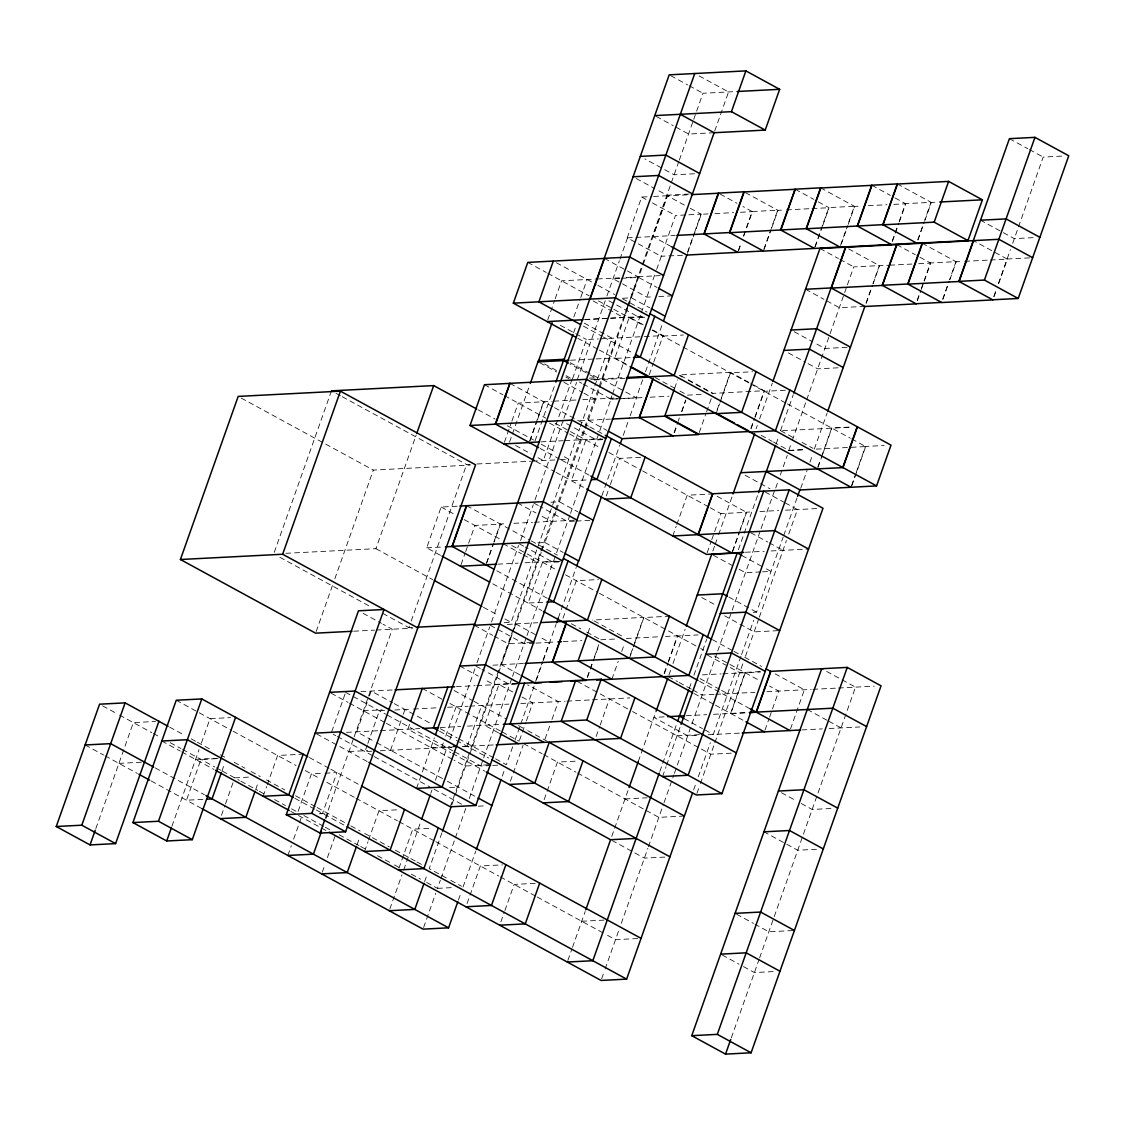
<?xml version="1.0" encoding="UTF-8"?>
<svg xmlns="http://www.w3.org/2000/svg" width="1125" height="1125" viewBox="0 0 1125 1125"><rect width="100%" height="100%" fill="white"/><g stroke="black" fill="none" stroke-linecap="round" stroke-linejoin="round"><path stroke-width="0.75" stroke-dasharray="5 3.75" d="M95.822 828.619L133.355 722.602L155.503 721.462M171.914 826.298L199.055 749.644M201.361 743.133L210.023 718.664L230.47 717.609M274.289 552.291L331.467 390.853M221.878 771.173L224.761 763.017M221.442 815.372L224.902 805.584M225.492 803.953L232.988 782.747M255.67 789.595L258.553 781.439M316.167 631.519L332.494 585.394M334.828 578.798L373.331 470.081L470.363 465.075M263.166 796.275L266.639 786.487M267.216 784.856L277.608 755.494L301.458 754.27M285.834 553.317L375.933 548.677L416.194 435.009M298.111 811.42L311.4 773.916L323.325 773.297M287.873 855.464L291.333 845.691M293.639 839.166L298.842 824.484M299.419 822.853L301.725 816.328M345.052 694.012L331.186 733.148L335.798 735.666M325.252 818.409L353.559 738.492M354.136 736.861L368.002 697.725M368.578 696.094L392.259 629.227L383.034 624.206M326.137 818.269L327.867 813.375L317.644 813.909M367.144 702.478L356.738 731.827L375.173 741.881M369.45 695.953L371.18 691.059L392.681 702.773M440.522 555.342L426.698 547.805L441.141 507.038L458.184 506.152M322.228 872.255L325.125 864.098M327.431 857.573L334.941 836.381M367.284 745.045L364.978 751.57L371.784 751.219M367.861 743.414L379.406 710.789L384.525 710.536M382.753 613.378L408.867 627.609L410.611 622.673M411.202 621.028L466.622 464.512L470.081 464.344M357.033 844.847L359.916 836.691M390.53 750.248L402.666 716.006M403.242 714.375L404.972 709.481M461.067 564.595L465.117 553.177M465.694 551.545L474.933 525.445L500.484 524.138L494.142 542.081M504.394 442.28L511.313 422.705M511.903 421.073L518.245 403.13L552.094 401.259M547.706 319.95L554.639 300.375M555.216 298.744L561.572 280.814L595.645 279.056M364.542 851.527L368.002 841.739M368.578 840.108L378.984 810.745L397.716 809.789M409.584 724.317L407.855 729.197L450.858 752.639M509.512 442.153L511.819 435.628M512.395 433.997L529.72 385.073M486.408 563.161L493.327 543.586M493.903 541.955L500.259 524.011L507.08 523.659M529.72 440.831L543.586 401.695M486.633 563.273L493.566 543.712M529.945 440.958L536.878 421.383M537.455 419.752L543.811 401.822M573.834 317.011L580.191 299.067M580.767 297.436L587.123 279.492M535.064 440.845L555.272 383.752M573.581 332.859L576.464 324.703M416.517 788.386L434.419 737.817M398.911 868.317L412.777 829.167L431.508 828.211M441.647 747.619L443.377 742.725M445.697 736.2L456.089 706.852M572.175 379.027L543.291 460.575L537.145 457.228M572.569 378.689L586.434 339.539L598.359 338.934M656.648 269.423L661.261 256.373L627.244 237.825L641.686 197.058L651.909 196.537M389.812 909.098L401.948 874.842M403.678 869.948L421.003 821.025M430.819 793.294L431.972 790.031M435.445 780.244L446.991 747.633L452.109 747.366M449.873 739.477L475.298 667.716M477.028 662.822L489.727 626.934M491.47 622.041L518.611 545.386M605.236 300.741L576.942 380.658L581.78 383.302M606.923 295.973L619.397 260.789M619.973 259.158L627.483 237.952M520.566 540.619L533.278 504.745M535.008 499.852L562.725 421.566L596.517 439.973L603.337 439.622M563.892 418.303L576.591 382.416M467.198 746.311L481.641 705.53M504.169 622.716L511.102 622.35L579.825 428.273M580.402 426.642L594.267 387.492M594.844 385.861L597.727 377.705L570.08 362.644M450.309 806.794L627.033 307.73M627.609 306.098L670.781 184.219M671.33 182.644L678.727 161.761M679.303 160.13L693.169 120.98M693.745 119.348L696.052 112.823M696.628 111.192L702.984 93.262L735.356 91.589M628.425 304.594L623.798 317.644L590.006 299.222M629.002 302.962L638.241 276.863L604.448 258.441M519.862 674.817L501.202 664.636L512.17 633.656M512.747 632.025L515.644 623.869L537.792 622.73M684.366 205.073L667.252 195.736L652.809 236.517L671.47 246.684M424.617 881.677L427.5 873.52M441.942 832.753L429.23 868.641L449.198 879.511M451.758 805.022L454.641 796.866M455.217 795.234L497.967 674.55M498.544 672.919L513.562 630.52M514.139 628.889L541.28 552.234M541.856 550.603L544.739 542.447L563.175 552.487M593.986 379.786L602.494 379.35L627.905 307.589M628.495 305.958L642.642 265.992M643.219 264.361L667.477 195.863L689.625 194.723M555.947 511.58L544.978 542.573L536.231 542.883M556.523 509.948L584.817 430.031M585.394 428.4L599.259 389.264M599.836 387.633L602.733 379.477M643.134 324.717L629.311 317.18L614.7 358.425L631.744 357.539M685.702 214.945L675.478 215.48L661.036 256.247L685.125 255.15M423.605 927.506L435.741 893.264M426.712 882.506L437.47 888.37L440.353 880.214M440.93 878.583L454.795 839.433M455.372 837.802L465.764 808.453M469.238 798.666L483.089 759.516M483.666 757.884L511.973 677.967M512.55 676.35L526.416 637.2M526.992 635.569L552.98 562.177L560.025 561.952M611.888 395.817L610.734 399.08L620.958 398.559M612.464 394.186L640.716 314.395M641.278 312.834L656.072 271.055M569.953 514.997L553.205 562.303L525.333 547.102M570.53 513.366L610.959 399.206L617.78 398.855M714.684 131.091L728.55 91.941L696.291 74.362M535.57 681.427L542.503 661.852M543.08 660.22L549.422 642.291L556.242 641.939M687.755 251.677L694.111 233.733M694.688 232.102L701.03 214.158L687.403 214.861M458.409 900.098L461.292 891.942M463.022 887.048L475.734 851.175M502.298 776.152L504.605 769.627M512.691 746.789L506.334 764.733L495.591 758.869M514.997 740.264L520.2 725.583M520.777 723.952L534.642 684.816M536.372 679.922L542.728 661.978M543.305 660.347L556.003 624.473M558.323 617.948L576.225 567.38M642.642 379.828L636.286 397.772L622.659 398.461M645.525 371.672L662.85 322.748M687.403 253.42L701.269 214.284L708.075 213.933M601.861 495.745L619.763 445.191M623.236 435.403L629.592 417.459M630.169 415.828L636.511 397.884L623.995 391.064M519.469 740.419L525.825 722.475M526.402 720.844L532.758 702.9L522.014 697.036M563.02 618.216L576.309 580.711L598.458 579.572M606.333 495.9L609.806 486.113M610.383 484.481L619.622 458.381L641.77 457.242M649.237 374.738L653.288 363.319M653.695 362.152L663.103 335.602L652.345 329.738M467.072 903.516L480.347 865.997L502.495 864.858M510.384 781.2L523.083 745.312M545.034 739.097L551.391 721.153M551.967 719.522L558.323 701.592L527.597 684.844M587.925 633.094L590.808 624.938M674.55 388.448L677.602 379.828M587.264 677.166L593.62 659.222M594.197 657.591L598.809 644.541M738.295 250.678L741.178 242.522M743.484 235.997L752.147 211.528L777.712 210.22L771.356 228.15M500.85 921.938L504.323 912.15M504.9 910.519L514.139 884.419L536.288 883.28M544.177 799.608L557.452 762.103L577.898 761.048M587.489 677.292L592.692 662.611M593.269 660.98L599.034 644.667M674.114 432.647L677.587 422.859M678.164 421.228L679.317 417.966M681.623 411.441L685.673 400.036M738.52 250.791L741.403 242.648M743.709 236.123L752.386 211.655L742.936 206.508M674.353 432.773L676.659 426.248M681.862 411.567L685.898 400.148M763.847 249.356L770.78 229.781M611.888 679.233L618.244 661.303M621.703 651.516L624.6 643.359M699.272 432.492L706.036 413.395M706.613 411.764L711.394 398.25M764.072 249.483L771.005 229.908M771.581 228.277L777.938 210.333L784.758 209.995M596.152 736.467L599.611 726.68M600.188 725.048L609.427 698.962M630.366 654.933L633.839 645.145M634.416 643.514L643.655 617.414L592.538 620.044M717.173 409.823L720.633 400.036M721.209 398.405L730.448 372.305L748.884 382.359M629.438 658.308L632.911 648.534M633.488 646.903L643.88 617.541L667.744 616.317M672.764 535.992L676.223 526.205M676.8 524.573L687.206 495.225L712.758 493.903M716.077 413.677L719.536 403.889M720.127 402.258L730.519 372.895L752.667 371.756M814.964 246.727L828.83 207.591L854.381 206.269L848.025 224.213M664.158 673.341L667.631 663.553M668.208 661.922L677.447 635.836L665.522 636.441M750.966 428.231L754.425 418.458M755.002 416.827L764.241 390.727L750.417 383.189M815.189 246.853L822.122 227.278M822.698 225.647L829.055 207.703L815.006 200.053M664.383 673.467L667.856 663.68M668.433 662.048L677.672 635.962L698.119 634.908M707.133 552.783L711.169 541.364M711.745 539.733L714.066 533.208M714.642 531.577L720.984 513.633L746.55 512.325L740.194 530.269M751.022 428.822L754.481 419.034M755.072 417.417L764.311 391.317L786.459 390.178M567.858 960.398L571.908 948.98M572.484 947.348L585.183 911.475M611.747 836.452L614.067 829.927M614.644 828.295L628.495 789.145M638.325 761.428L656.227 710.859M668.925 674.986L670.669 670.092M672.975 663.567L685.097 629.311M712.828 551.025L714.558 546.131M715.134 544.514L718.017 536.358M718.594 534.727L732.459 495.577M756.141 428.709L757.294 425.447M759.6 418.922L772.313 383.048M840.516 245.419L847.448 225.844M732.459 551.334L739.392 531.773M739.969 530.142L746.325 512.198L753.131 511.847M841.331 243.9L847.673 225.97M848.25 224.339L854.606 206.395L861.427 206.044M732.684 551.461L739.617 531.886M659.841 771.525L662.147 765M662.723 763.369L676.589 724.233M689.288 688.345L692.17 680.189M693.914 675.295L706.613 639.422M738.38 549.717L743.583 535.036M744.159 533.405L758.011 494.269M780.539 430.65L793.252 394.777M776.152 443.827L779.034 435.67M662.569 776.559L666.042 766.786M666.619 765.155L680.484 726.005M601.65 978.82L604.533 970.664M605.109 969.033L618.975 929.883M621.281 923.372L647.859 848.334M648.436 846.717L663.441 804.305M664.017 802.673L673.847 774.942M674.423 773.311L717.159 652.627M717.736 650.995L731.025 613.491M732.178 610.228L760.472 530.311M761.048 528.68L774.337 491.161M773.409 442.012L788.78 450.394L791.663 442.238M792.239 440.606L806.105 401.456M806.681 399.825L846.816 286.481M847.392 284.85L853.748 266.906L879.3 265.598L872.958 283.528M775.716 488.025L778.036 481.5M780.342 474.975L787.275 455.4M693.619 789.947L695.939 783.422M698.245 776.897L710.367 742.641M740.981 656.198L713.264 734.484L704.039 729.464M741.558 654.567L753.694 620.325M753.173 612.337L756.577 612.169L783.141 537.145M783.717 535.514L797.006 498.009M814.331 449.072L827.044 413.198M866.025 303.103L872.381 285.159M800.705 488.334L807.047 470.405M809.944 462.248L812.827 454.092M866.25 303.23L872.606 285.286M873.183 283.655L879.539 265.711L888.047 265.275M892.209 241.158L898.566 223.214M899.142 221.583L905.498 203.639L931.05 202.331L924.708 220.261M696.938 793.35L699.834 785.194M700.411 783.563L714.263 744.427M714.839 742.795L743.147 662.878M745.453 656.353L758.742 618.834M759.319 617.203L786.459 540.548M788.766 534.038L797.428 509.569L785.152 502.875M892.448 241.27L898.791 223.341M899.367 221.709L905.723 203.766L891.9 196.228M730.589 713.447L745.031 672.666M817.791 467.17L820.688 459.014M821.264 457.383L831.656 428.02L852.103 426.98M745.256 672.792L730.814 713.573L747.858 712.688M818.03 467.297L822.066 455.878M822.642 454.247L831.881 428.147M917.775 239.836L924.131 221.892M918 239.962L924.356 222.019M924.933 220.387L931.289 202.444L938.095 202.092M764.958 730.223L768.994 718.819M769.57 717.188L778.809 691.087L769.598 686.067M851.583 485.592L855.633 474.173M856.209 472.542L865.448 446.442L884.194 445.486M917.142 300.473L920.602 290.686M921.178 289.055L923.498 282.53M924.075 280.898L930.417 262.969L955.983 261.647L949.627 279.591M851.808 485.705L865.673 446.569L851.625 438.905M917.367 300.6L920.827 290.812M921.403 289.181L923.723 282.656M924.3 281.025L930.656 263.081L916.594 255.431M790.509 728.916L804.375 689.766L775.195 673.861M942.694 299.166L949.05 281.222M942.919 299.278L949.275 281.348M949.852 279.717L956.208 261.773L963.028 261.422M731.32 1037.798L759.038 959.513M759.614 957.881L855.492 687.136L821.7 668.728M993.811 296.522L996.117 290.011M998.438 283.486L1010.433 249.609M1012.655 243.337L1043.198 157.078L1063.645 156.023M994.036 296.648L996.356 290.123M998.662 283.598L1007.325 259.144L973.308 240.595M714.108 132.722L688.542 134.03L674.719 126.492M694.561 173.756L674.114 174.811L644.92 158.892M689.034 194.048L666.886 195.188L656.142 189.337M653.611 196.439L667.252 195.736M714.895 213.581L733.641 212.625M740.447 212.273L752.386 211.655M786.459 209.897L810.309 208.673M812.011 208.589L829.055 207.703M868.247 205.692L886.978 204.722M893.798 204.384L905.723 203.766M627.244 237.825L675.183 235.505M1033.059 237.67L1014.314 238.627L980.522 220.219M638.016 276.736L660.164 275.597M597.347 278.972L619.495 277.833M626.316 277.481L638.241 276.863M619.847 278.381L613.041 278.733L646.833 297.141L651.938 296.887M621.562 278.297L638.592 277.411L657.028 287.466M1007.1 259.017L1030.95 257.794M889.763 265.191L911.911 264.052M918.717 263.7L930.656 263.081M964.73 261.337L988.58 260.1M990.281 260.016L1007.325 259.144M622.856 298.238L631.378 297.802L649.814 307.842M658.758 296.536L670.683 295.917M585.014 319.458L608.864 318.234M610.566 318.136L629.311 317.18M584.606 319.655L645.722 316.378M629.142 317.644L646.186 316.772M644.723 317.264L639.605 317.531L616.57 304.973M864.872 306.366L839.306 307.688L825.483 300.15M600.061 338.836L642.656 336.642M644.358 336.558L663.103 335.602M662.934 336.066L683.381 335.011M570.572 360.225L594.422 359.002M596.123 358.917L614.869 357.947L628.692 365.484M847.027 347.316L824.878 348.455L814.12 342.591M589.219 378.155L597.727 377.705M590.737 379.35L624.811 377.592M730.448 372.305L679.331 374.934L713.123 393.356L764.241 390.727M594.211 379.913L624.881 378.338M838.097 367.791L817.65 368.845L806.906 362.981M553.795 401.161L575.958 400.022M582.764 399.67L615.136 398.011M687.403 395.142L702.745 394.341M619.481 398.77L643.331 397.533M650.152 397.195L668.897 396.225M579.769 420.68L610.439 419.105M541.069 441.858L563.217 440.705M564.919 440.62L600.708 438.778M602.873 439.088L585.83 439.959L571.388 480.741L588.431 479.869M782.48 430.692L852.328 427.092M477.014 463.978L530.733 461.222M532.462 461.138L558.633 459.787M560.334 459.703L568.856 459.253L562.711 455.906M788.78 450.394L804.108 449.606M789.005 450.52L804.333 449.719M816.258 449.114L865.673 446.569M550.898 502.228L559.406 501.792L577.842 511.847M513.9 523.308L532.631 522.352M534.347 522.253L575.227 520.158M759.952 511.495L778.697 510.525M785.503 510.188L817.875 508.514M574.453 521.17L567.647 521.522L540 506.461M576.169 521.086L589.795 520.383M426.698 547.805L443.742 546.933M497.756 564.173L518.203 563.119M525.009 562.767L560.798 560.925M559.547 561.417L542.517 562.289L528.075 603.056L545.119 602.184M745.509 552.263L764.255 551.306M771.075 550.955L808.552 549.028M760.795 571.922L745.453 572.709L737.775 568.519M762.497 571.837L771.019 571.402L764.873 568.041M408.867 627.609L412.327 627.441M353.7 631.209L374.498 630.141M376.228 630.042L412.706 628.172M507.347 624.431L515.869 623.995M531.914 642.473L508.064 643.697L494.241 636.173M563.062 641.587L581.808 640.617M534.319 643.205L524.095 643.725L496.448 628.65M536.02 643.106L549.661 642.403L538.678 636.427M600.778 639.773L617.808 638.902M626.33 638.466L658.702 636.792M777.966 630.661L754.116 631.884L721.87 614.306M501.202 664.636L523.35 663.497M492.905 665.198L501.427 664.763M517.472 683.255L493.622 684.478L484.411 679.458M360.956 691.58L393.328 689.92M456.37 686.672L475.116 685.716M476.817 685.617L516.009 683.606M516.473 684.141L509.653 684.492L482.02 669.431M760.12 671.611L739.673 672.666L727.397 665.958M702.436 674.859L721.167 673.903M722.869 673.805L760.584 672.005M363.375 710.775L382.12 709.805M394.748 710.002L411.792 709.13M413.494 709.045L437.344 707.808M447.567 707.288L468.014 706.233M469.716 706.148L508.908 704.123M520.833 703.519L565.13 701.241M566.831 701.142L590.695 699.919M592.397 699.834L629.873 697.908M714.066 694.42L702.141 695.025L692.93 690.005M715.767 694.336L754.959 692.311M766.884 691.706L811.195 689.414M812.897 689.33L836.747 688.106M838.448 688.022L874.237 686.18M346.514 732.361L378.886 730.688M380.602 730.603L419.78 728.592M440.227 727.538L460.673 726.483M467.494 726.131L501.567 724.388M664.13 716.864L653.92 717.384L687.698 735.806L697.922 735.286M686.292 715.725L706.739 714.67M713.545 714.319L747.619 712.561M118.913 763.383L144.478 762.061M195.595 759.431L219.445 758.208M348.933 751.542L367.678 750.586M216.267 758.658L200.939 759.445L186.497 800.212L203.541 799.341M430.959 747.605L449.705 746.648M380.306 750.783L451.87 747.098M462.094 746.564L494.466 744.905M464.034 746.747L472.556 746.311M677.011 735.792L700.861 734.569M708.145 734.752L740.517 733.092M801.858 729.928L822.305 728.873M829.125 728.522L859.795 726.947M234.731 777.867L250.059 777.066M325.027 773.213L336.952 772.594L322.523 813.375L317.405 813.642M488.602 764.803L464.752 766.027L453.994 760.162M491.006 765.52L480.783 766.041L454.669 751.809M492.708 765.436L497.827 765.169M731.25 753.159L710.803 754.214L700.045 748.35M449.592 787.528L458.114 787.092M478.266 806.203L486.788 805.767M625.036 798.933L647.184 797.794M684.38 816.033L658.828 817.355L645.005 809.817M830.911 808.495L812.166 809.466L798.342 801.928M664.833 857.081L644.386 858.122L612.127 840.544M816.483 849.277L797.737 850.233L763.945 831.825M437.47 888.37L454.5 887.484M581.723 921.263L603.872 920.123M637.664 938.531L615.516 939.67L604.758 933.82M792.703 930.558L768.853 931.781L755.03 924.244M773.156 971.592L754.411 972.562L740.587 965.025M1009.406 138.67L1027.828 148.711M1029.375 149.555L1043.198 157.078M897.272 183.909L931.289 202.444M670.725 75.67L687.628 84.881M689.161 85.725L702.984 93.262M871.931 185.344L890.367 195.398M820.589 187.847L854.606 206.395M922.191 243.225L956.208 261.773M795.262 189.295L813.698 199.336M896.864 244.673L915.286 254.714M656.297 116.452L673.186 125.662M745.453 192.628L777.938 210.333M848.588 248.85L879.539 265.711M720.127 194.077L737.016 203.287M819.956 248.484L838.392 258.539M839.925 259.369L853.748 266.906M636.173 178.453L654.595 188.494M690.286 208.294L701.269 214.284M641.686 197.058L646.298 199.575M652.444 202.922L675.478 215.48M805.514 289.266L823.95 299.306M794.152 331.706L812.588 341.761M788.47 352.941L805.359 362.137M556.411 262.744L596.334 284.512M597.881 285.356L614.77 294.567M622.448 298.744L647.03 312.145M608.892 300.797L615.038 304.144M527.78 262.392L546.202 272.433M547.748 273.277L589.219 295.875M598.43 300.895L612.253 308.433M613.786 309.277L642.966 325.181M652.191 330.202L681.37 346.106M682.903 346.95L748.941 382.95M750.487 383.78L785.812 403.031M787.345 403.875L850.317 438.202M584.339 323.156L611.986 338.231L597.544 378.998L569.897 363.938M679.177 375.398L682.242 377.072M688.387 380.433L712.969 393.82M780.764 430.777L796.134 439.158M802.041 442.378L813.023 448.355M583.439 326.123L601.861 336.178M603.408 337.008L632.587 352.913M560.32 325.308L586.434 339.539M655.144 377.55L675.112 388.434M679.95 391.078L687.628 395.255M761.133 435.319L772.102 441.309M577.842 338.33L597.811 349.214M599.344 350.044L628.523 365.948M602.494 379.35L622.688 390.361M583.087 384.019L610.959 399.206M544.528 363.952L556.819 370.659M566.03 375.68L570.642 378.183M539.733 362.728L556.636 371.939M565.847 376.973L568.913 378.647M745.158 475.256L759.206 482.92M760.514 483.623L769.95 488.77M563.977 382.317L582.413 392.358M583.945 393.202L594.689 399.066M765.183 491.991L783.605 502.031M588.291 420.244L606.712 430.298M510.019 383.4L553.022 406.842M554.555 407.672L588.347 426.094M589.88 426.923L603.703 434.461M717.131 496.294L746.55 512.325M484.453 384.708L502.889 394.763M504.422 395.592L545.892 418.205M555.117 423.225L601.186 448.341M608.864 452.517L641.123 470.109M642.656 470.939L708.708 506.939M710.241 507.783L720.984 513.633M549.534 423.098L567.97 433.139M569.503 433.969L580.261 439.833M750.741 532.758L767.644 541.969M769.177 542.812L783 550.336M478.237 409.866L495.127 419.077M507.417 425.77L533.531 440.002M541.209 444.192L556.566 452.559M741.839 555.483L763.341 567.211M540.127 448.453L560.081 459.337M561.628 460.167L589.275 475.242M515.644 445.5L531.014 453.881M713.208 555.131L731.63 565.172M536.062 461.489L554.498 471.53M556.031 472.373L585.211 488.278M728.93 597.094L756.577 612.169M336.066 393.356L340.678 395.873M342.211 396.703L466.622 464.512M533.855 503.114L538.467 505.617M701.831 597.572L715.655 605.109M517.584 502.959L536.02 513.014M542.166 516.361L551.377 521.381M466.706 505.716L529.678 540.042M531.211 540.886L557.325 555.117M712.448 639.661L732.417 650.545M733.95 651.389L738.563 653.892M744.694 657.253L761.597 666.45M519.188 543.755L523.8 546.272M241.242 398.081L373.331 470.081M441.141 507.038L454.964 514.575M464.175 519.595L502.58 540.52M511.791 545.541L525.614 553.078M527.161 553.922L556.341 569.827M565.552 574.847L597.811 592.425M599.344 593.269L699.173 647.677M700.706 648.52L703.786 650.194M714.53 656.044L728.353 663.581M729.9 664.425L758.855 680.203M503.156 543.741L521.578 553.781M523.111 554.625L536.934 562.163M707.428 655.087L725.85 665.128M807.258 709.495L827.227 720.38M828.759 721.223L841.05 727.917M594.07 620.887L624.797 637.622M700.059 678.642L720.014 689.527M721.561 690.37L727.706 693.717M496.8 570.769L547.495 598.402M699.539 681.272L750.234 708.905M571.359 623.742L580.809 628.889M586.716 632.123L599.006 638.817M668.348 676.617L677.573 681.638M679.106 682.481L691.397 689.175M492.75 583.805L541.898 610.594M693.956 693.478L713.925 704.362M715.458 705.192L744.413 720.97M515.644 623.869L537.37 635.709M375.933 548.677L432.773 579.656M483.455 607.289L498.811 615.656M504.956 619.003L511.102 622.35M684.084 718.58L702.506 728.634M490.303 625.303L494.916 627.82M474.272 625.289L492.708 635.33M577.181 681.37L630.928 710.677M632.475 711.52L698.513 747.506M781.453 792.717L796.809 801.084M279.858 557.297L372.009 607.528M475.875 666.084L480.473 668.587M512.789 692.016L498.966 684.478L484.523 725.259L499.894 733.627M363.066 613.322L381.502 623.362M459.83 666.056L478.266 676.111M453.994 690.469L472.43 700.509M473.963 701.353L506.222 718.931M518.498 725.625L526.191 729.816M527.723 730.645L547.692 741.53M422.297 688.43L442.266 699.314M449.944 703.505L500.625 731.123M502.158 731.967L519.061 741.164M523.659 743.681L542.095 753.722M543.628 754.566L575.887 772.144M577.42 772.987L643.472 808.987M394.214 703.617L431.086 723.712M440.297 728.733L457.186 737.944M458.733 738.773L494.058 758.039M439.552 731.236L454.922 739.603M456.455 740.447L488.714 758.025M345.628 692.381L351.759 695.728M353.306 696.558L385.552 714.136M387.098 714.98L453.136 750.98M452.405 753.483L484.65 771.061M331.116 693.197L348.019 702.394M349.552 703.237L384.877 722.489M386.409 723.333L452.461 759.333M736.608 914.203L753.497 923.414M376.706 742.711L445.823 780.384M447.356 781.228L476.536 797.133M337.331 736.495L372.656 755.747M374.189 756.591L431.016 787.57M434.095 789.244L461.742 804.305M316.688 733.964L367.369 761.597M722.166 954.97L739.055 964.181M309.305 757.533L329.273 768.417M330.82 769.247L360 785.152M176.245 700.242L231.539 730.378M233.072 731.222L296.044 765.548M305.255 770.569L320.611 778.936M326.756 782.283L354.403 797.358M355.936 798.188L397.406 820.8M398.953 821.63L434.278 840.895M435.811 841.725L498.783 876.052M500.316 876.881L535.641 896.147M537.173 896.977L603.225 932.977M169.664 727.158L185.02 735.525M191.166 738.872L195.778 741.389M197.311 742.219L211.134 749.756M220.345 754.777L226.491 758.123M234.169 762.314L244.927 768.178M251.072 771.525L260.283 776.545M266.428 779.892L280.252 787.43M281.784 788.259L284.864 789.947M295.608 795.797L315.577 806.681M317.109 807.525L349.369 825.103M350.902 825.933L360.112 830.967M364.725 833.47L378.548 841.008M380.081 841.852L389.306 846.872M395.438 850.219L415.406 861.103M416.953 861.933L421.552 864.45M450.731 880.355L461.489 886.219M294.877 798.3L314.845 809.184M316.378 810.028L344.025 825.089M102.642 705.867L117.998 714.234M119.531 715.078L151.791 732.656M153.323 733.486L161.002 737.677M170.213 742.697L180.97 748.561M182.503 749.391L214.762 766.983M216.295 767.812L220.908 770.33M222.441 771.159L239.33 780.37M240.877 781.214L257.766 790.425M259.298 791.255L265.444 794.602M274.655 799.622L285.413 805.486M291.558 808.833L296.156 811.35M303.848 815.527L323.803 826.411M325.35 827.255L329.948 829.772M339.173 834.792L359.128 845.677M360.675 846.506L365.273 849.023M377.564 855.717L392.92 864.084M394.467 864.928L399.066 867.431M411.356 874.139L420.567 879.159M161.803 741.023L180.225 751.064M181.772 751.908L214.017 769.486M290.812 811.336L296.958 814.683M298.491 815.527L320.006 827.241M321.539 828.084L327.684 831.431M155.222 767.925L204.37 794.714M85.134 744.961L103.556 755.016M105.089 755.845L137.348 773.423M151.172 780.961L201.853 808.594"/><path stroke-width="1.5" d="M158.92 721.294L115.594 843.609L90.042 844.931L56.25 826.509L99.562 704.194L125.128 702.872L168.131 726.314M56.25 826.509L81.802 825.202L125.128 702.872M351.97 631.294L315.577 633.164L180.422 559.505L238.177 396.408L340.411 391.148L475.566 464.808L345.614 831.783L320.062 833.091L286.27 814.669L358.467 610.805L384.019 609.497L311.822 813.361L286.27 814.669M90.042 844.931L95.231 830.25M235.589 717.342L192.277 839.672L166.711 840.98L132.919 822.572L176.245 700.242L201.797 698.934L307.772 756.689M132.919 822.572L158.484 821.25L201.797 698.934M166.711 840.98L171.338 827.93M180.422 559.505L282.656 554.245L340.411 391.148M221.302 772.805L212.048 798.905L206.944 799.158M255.08 791.227L245.841 817.313L220.289 818.634M303.173 754.186L288.731 794.953L263.166 796.275M416.77 433.364L433.687 385.594L476.705 409.022M320.062 833.091L324.675 820.041M321.511 831.319L313.425 854.156L287.873 855.464M534.53 460.645L470.025 425.489L484.453 384.708L586.462 379.322L620.255 397.744M576.309 337.486L513.337 303.159L527.78 262.392L604.448 258.441L590.006 299.222M493.734 569.095L452.039 546.37L466.467 505.589M538.58 447.609L495.352 424.041L509.794 383.273M466.706 505.716L452.264 546.497L445.444 546.848M510.019 383.4L495.577 424.167L470.025 425.489M553.331 261.07L538.889 301.852L580.359 324.45M356.456 846.478L347.217 872.578L321.652 873.886M410.752 721.055L422.297 688.43M530.297 383.442L538.383 360.605L563.934 359.297L555.848 382.12M552.066 322.748L538.2 361.898L568.87 360.323M404.536 809.438L390.094 850.205L364.542 851.527M447.848 687.108L433.42 727.889L438.019 730.406M572.991 334.491L563.752 360.577L568.364 363.094M435.572 734.555L669.192 74.841L745.875 70.889L779.653 89.311L765.225 130.092L714.108 132.722L680.316 114.3M421.58 819.394L430.242 794.925M694.758 73.519L442.069 787.064L416.517 788.386M438.328 827.859L423.886 868.627L398.334 869.948M424.041 883.308L414.802 909.408L389.236 910.73M442.519 831.122L451.181 806.653M368.902 762.427L450.309 806.794L475.861 805.486L714.108 132.722M524.531 683.17L510.089 723.937L543.881 742.359M568.069 560.967L553.627 601.748L546.82 602.1M611.381 438.652L596.953 479.419L591.834 479.686M654.708 316.336L640.266 357.103L633.445 357.455M654.75 115.608L731.433 111.67L745.875 70.889M201.853 808.594L423.028 929.138L448.58 927.83L457.833 901.73M476.311 849.544L501.145 779.414M556.594 622.842L558.323 617.948M576.802 565.748L578.531 560.855M663.441 321.117L686.827 255.052L763.27 250.987M601.284 497.377L578.756 560.981L564.708 553.331M620.339 443.559L622.083 438.666L673.2 436.036L639.183 417.488L653.034 378.352M525.052 663.413L552.319 662.006L566.17 622.87M566.409 622.997L552.544 662.133L629.212 658.195M704.152 234.014L718.594 193.233L691.327 194.639M653.259 378.478L639.408 417.614L612.141 419.02M601.861 579.389L587.419 620.17L541.195 622.547M645.173 457.073L630.745 497.841L605.18 499.162M688.5 334.744L674.058 375.525L648.492 376.833M676.884 235.406L729.478 232.566L743.92 191.798L718.355 193.106L703.927 233.887L737.944 252.422M505.912 864.689L491.47 905.456L465.905 906.778M587.348 634.725L578.095 660.825L611.888 679.233M639.183 417.488L664.734 416.18L674.142 389.616M575.648 680.541L561.206 721.308L696.361 794.981L721.927 793.673L822.994 508.247L789.202 489.839L712.533 493.777L698.091 534.558M503.269 724.289L586.758 720L601.2 679.219L736.355 752.892M539.691 883.111L525.262 923.878L499.697 925.2M583.017 760.781L568.575 801.562L543.023 802.87M780.82 230.062L795.262 189.295L744.145 191.925L729.703 232.692L806.147 228.628L840.178 247.162L916.622 243.098M634.992 697.641L620.55 738.422L496.167 744.82M806.147 228.628L820.589 187.847L795.038 189.169L780.595 229.936L814.612 248.484M669.445 616.219L655.003 657L629.438 658.308M698.316 534.684L712.758 493.903L605.25 435.305M756.07 371.588L741.628 412.355L716.077 413.677M585.759 909.844L610.594 839.714L636.159 838.392M629.072 787.514L638.325 761.428M656.227 710.859L667.772 678.248M686.25 626.048L711.675 554.288L737.227 552.98L741.839 555.483M733.036 493.945L740.545 472.739L843.005 467.606L857.447 426.839M772.889 381.417L819.956 248.484L845.522 247.177L793.828 393.145M740.77 472.866L754.636 433.73M703.237 634.641L688.795 675.422L663.23 676.73M789.862 389.995L775.42 430.777L749.869 432.084M659.25 773.156L592.833 960.722L567.281 962.03M677.742 720.97L688.711 689.977M707.189 637.791L737.227 552.98M758.602 492.637L766.097 471.431L800.128 489.966L876.572 485.902L891 445.134L650.095 313.819M766.336 471.558L775.575 445.458M681.061 724.373L763.65 491.147M857.503 226.125L871.931 185.344L820.814 187.973L806.386 228.755L882.83 224.677L916.847 243.225L967.964 240.595L982.392 199.814L948.614 181.406L897.497 184.036L883.055 224.803L934.172 222.173L967.964 240.595M882.83 224.677L897.272 183.909L871.706 185.217L857.264 225.998L891.281 244.533M789.202 489.839L688.134 775.252L662.569 776.559M329.217 832.275L601.073 980.452L626.625 979.13L692.466 793.209M797.583 496.378L799.889 489.853M827.62 411.567L864.872 306.366M805.514 289.266L831.08 287.944L865.097 306.492L916.214 303.863L882.197 285.314L896.639 244.547M896.864 244.673L882.422 285.441L831.305 288.07L845.747 247.303L922.191 243.225L907.748 284.006L882.197 285.314M756.141 712.125L770.583 671.358L847.252 667.406L881.044 685.828L751.092 1052.789L725.541 1054.111L691.748 1035.689L821.7 668.728M842.78 467.48L857.222 426.712M934.172 222.173L948.614 181.406M907.748 284.006L941.766 302.541L992.883 299.911L958.866 281.377L1009.406 138.67L1034.958 137.348L1068.75 155.77L1018.209 298.477L992.658 299.784M973.533 240.722L959.091 281.503L907.973 284.133L922.416 243.352L998.859 239.287L1032.652 257.695M691.748 1035.689L717.314 1034.367L847.252 667.406M958.866 281.377L984.431 280.055L1034.958 137.348M725.541 1054.111L730.744 1039.43M737.058 91.505L779.653 89.311M640.322 156.389L665.873 155.067L699.666 173.489M633.094 176.78L658.659 175.458L692.452 193.88M939.797 202.008L982.392 199.814M980.522 220.219L1006.088 218.897L1039.866 237.319M604.223 258.328L629.775 257.006L663.567 275.428M839.939 247.05L763.495 251.114L729.478 232.566M513.337 303.159L615.347 297.787L649.125 316.195M547.13 321.581L582.905 319.739M915.989 303.736L941.541 302.414M791.086 330.033L816.638 328.725L850.43 347.133M783.858 350.423L809.423 349.116L843.216 367.523M331.467 390.853L433.687 385.594M626.512 377.508L648.661 376.369L631.772 367.158M626.583 378.239L650.433 377.016M495.352 424.041L572.02 420.103L605.812 438.525M529.144 442.462L539.367 441.942M503.817 443.911L529.369 442.589M749.798 431.494L698.695 434.123L664.903 415.716L716.02 413.086L734.442 423.127M672.961 435.909L698.527 434.602L664.734 416.18M459.886 506.067L543.15 501.652L576.942 520.073M452.039 546.37L528.708 542.419L562.5 560.841M672.764 535.992L774.759 530.606L808.552 549.028M485.817 564.792L496.041 564.258M460.491 566.227L486.056 564.905M743.808 552.361L706.556 554.414L586.744 489.108M697.233 595.069L722.784 593.747L727.397 596.264M417.53 627.173L474.708 624.22M474.272 625.289L499.823 623.967L533.616 642.389M720.323 613.477L745.889 612.155L779.681 630.577M557.944 641.841L561.361 641.672M459.83 666.056L485.395 664.748L519.188 683.156M705.895 654.244L731.447 652.936L765.239 671.344M329.583 692.353L355.148 691.045L490.303 764.705M395.03 689.836L454.669 686.77M517.711 683.522L601.2 679.219M534.994 683.058L541.8 682.706M550.322 682.27L562.247 681.652M570.769 681.216L586.111 680.428L552.319 662.006M596.559 680.02L663.005 676.603M85.134 744.961L110.686 743.653L153.689 767.095M161.803 741.023L187.355 739.702L293.33 797.47M315.141 733.134L340.706 731.812L475.861 805.486M423.197 728.409L438.525 727.622M667.547 716.681L684.577 715.809M749.334 712.477L832.823 708.188L866.602 726.595M749.559 712.603L756.366 712.252L770.808 671.484L766.209 668.967M453.108 746.466L456.511 746.297M742.233 732.994L800.156 730.013M509.231 784.463L534.783 783.141L549.225 742.373L684.38 816.033M778.387 791.044L803.939 789.736L837.731 808.144M763.945 831.825L789.497 830.503L823.289 848.925M735.061 913.359L760.627 912.052L794.419 930.473M720.633 954.141L746.184 952.819L779.977 971.241M731.433 111.67L765.225 130.092M984.431 280.055L1018.209 298.477M671.47 246.684L686.827 255.052M658.561 288.295L672.384 295.833M651.347 308.686L665.17 316.223M635.653 354.586L876.572 485.902M737.522 424.8L748.266 430.664M630.07 366.792L851.231 487.336M608.259 431.128L622.083 438.666M590.808 476.072L732.108 553.092M579.375 512.677L593.198 520.214M563.456 558.464L710.916 638.831M549.028 599.231L698.006 680.442M750.234 708.905L789.933 730.547M442.069 556.186L489.67 582.131M543.431 611.438L692.423 692.634M745.945 721.814L764.381 731.855M434.306 580.5L481.922 606.445M679.472 716.077L684.084 718.58M521.17 675.52L535.219 683.184M282.656 554.245L417.811 627.905M586.758 720L721.927 793.673M499.894 733.627L518.316 743.681M491.78 759.698L669.952 856.814M486.183 771.905L610.594 839.714M478.083 797.963L491.906 805.5M361.533 785.995L641.067 938.362M347.091 826.762L626.625 979.13M311.822 813.361L345.614 831.783M717.314 1034.367L751.092 1052.789M215.564 770.316L289.28 810.506M205.917 795.558L448.58 927.83M138.881 774.267L149.639 780.131M158.484 821.25L192.277 839.672M81.802 825.202L115.594 843.609"/></g></svg>
